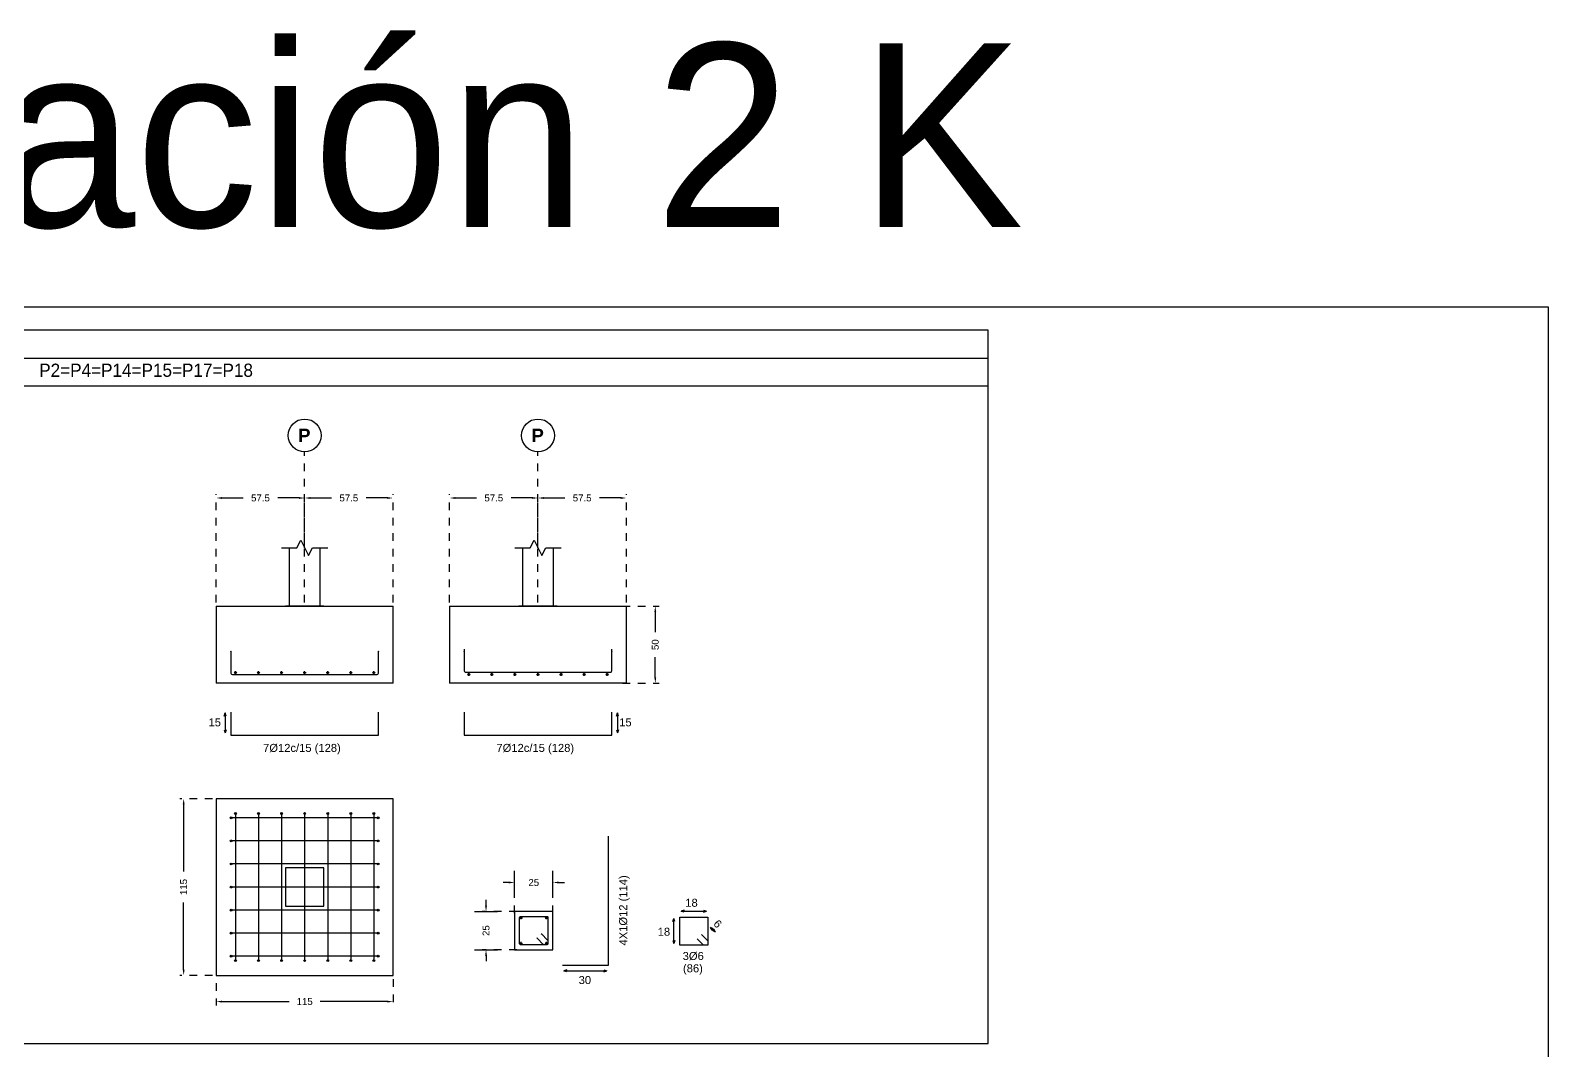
# Model space of a CAD drawing. Extents: x 2455 to 9764, y -806 to 181.
# Drawn here: x 4724.18 to 4743.94, y -397.41 to -384.13 of the extents above; entities that cross this region are included whole.
import ezdxf
from ezdxf.enums import TextEntityAlignment as Align

# ---------------------------------------------------------------- set-up
doc = ezdxf.new("R2010")
doc.units = 0
doc.header["$LTSCALE"] = 0.2
doc.header["$MEASUREMENT"] = 0
doc.linetypes.add('CYPE_PUNTO', pattern=[0.075, 0, -0.075])
doc.linetypes.add('PUNTOS2', pattern=[0.125, 0, -0.125])
for name, color, linetype in [('01_borde', 4, 'CONTINUOUS'), ('01_cajetín', 7, 'CONTINUOUS'), ('01_cotas', 4, 'CONTINUOUS'), ('01_MONO inst', 254, 'CONTINUOUS'), ('01_texto cartela', 4, 'CONTINUOUS'), ('CIM_COTAS', 2, 'CONTINUOUS'), ('CIM_DIB_ARMADOS', 4, 'CONTINUOUS'), ('CIM_GEOMETRIA', 2, 'CONTINUOUS'), ('CYPECABECERA', 2, 'CONTINUOUS'), ('WL', 7, 'CONTINUOUS')]:
    doc.layers.add(name, color=color, linetype=linetype)
doc.layers.add('01_cartela', color=6, linetype='CONTINUOUS', plot=False)
doc.styles.add('Century Gothic_6', font='', dxfattribs={"height": 11})
doc.styles.add('Estilo1', font='swissel.ttf')
doc.styles.add('NIEVES2', font='sanss___.ttf')
doc.styles.add('NIEVES3', font='swisseb.ttf')
doc.styles.add('ROMANS', font='romans')
doc.styles.get('Century Gothic_6').set_extended_font_data('Century Gothic')
doc.dimstyles.new('DECIMAL-50', dxfattribs={"dimtxt": 0.08, "dimasz": 0.15, "dimexe": 0.05, "dimexo": 0.05, "dimgap": 0.09, "dimtad": 0, "dimzin": 0, "dimdsep": 46, "dimtxsty": 'ROMANS', "dimblk": 'DOTSMALL', "dimcen": 0.09, "dimclrt": 7, "dimadec": 0, "dimazin": 0, "dimtfac": 1.38, "dimtix": 1, "dimtofl": 0, "dimtmove": 2, "dimatfit": 3, "dimldrblk": 'OBLIQUE', "dimfxl": 1, "dimtolj": 1, "dimtzin": 0, "dimarcsym": 0})

# ---------------------------------------------------------------- blocks, each defined once
blk = doc.blocks.new('*D366')
at = {"layer": '01_cotas', "color": 0, "linetype": 'PUNTOS2', "lineweight": -2, "transparency": 16777216}
for p, q in [((4726.549, -394.13), (4726.124, -394.13)), ((4726.549, -396.43), (4726.124, -396.43))]:
    blk.add_line(p, q, dxfattribs=at)
at = {"layer": '01_cotas', "color": 0, "lineweight": -2, "transparency": 16777216}
for p, q in [((4726.174, -394.205), (4726.174, -395.079)), ((4726.174, -396.355), (4726.174, -395.482))]:
    blk.add_line(p, q, dxfattribs=at)
at = {"layer": '01_cotas', "color": 0, "transparency": 16777216}
for points in [[(4726.162, -394.205), (4726.187, -394.205), (4726.174, -394.13)], [(4726.162, -396.355), (4726.187, -396.355), (4726.174, -396.43)]]:
    blk.add_solid(points, dxfattribs=at)
at = {"layer": '01_cotas', "color": 5, "transparency": 16777216, "insert": (4726.174, -395.28), "char_height": 0.09, "attachment_point": 5, "rotation": 90, "style": 'Estilo1'}
blk.add_mtext('\\A1;115', dxfattribs=at)
blk = doc.blocks.new('*D367')
at = {"layer": '01_cotas', "color": 0, "linetype": 'PUNTOS2', "lineweight": -2, "transparency": 16777216}
for p, q in [((4726.599, -396.53), (4726.599, -396.821)), ((4728.899, -396.48), (4728.899, -396.821))]:
    blk.add_line(p, q, dxfattribs=at)
at = {"layer": '01_cotas', "color": 0, "lineweight": -2, "transparency": 16777216}
for p, q in [((4726.674, -396.771), (4727.548, -396.771)), ((4728.824, -396.771), (4727.951, -396.771))]:
    blk.add_line(p, q, dxfattribs=at)
at = {"layer": '01_cotas', "color": 0, "transparency": 16777216}
for points in [[(4726.674, -396.759), (4726.674, -396.784), (4726.599, -396.771)], [(4728.824, -396.759), (4728.824, -396.784), (4728.899, -396.771)]]:
    blk.add_solid(points, dxfattribs=at)
at = {"layer": '01_cotas', "color": 5, "transparency": 16777216, "insert": (4727.749, -396.771), "char_height": 0.09, "width": 0.00915, "attachment_point": 5, "style": 'Estilo1'}
blk.add_mtext('\\A1;115', dxfattribs=at)
blk = doc.blocks.new('*D368')
at = {"layer": '01_cotas', "color": 0, "linetype": 'PUNTOS2', "lineweight": -2, "transparency": 16777216}
for p, q in [((4730.481, -395.621), (4730.481, -395.171)), ((4730.981, -395.621), (4730.981, -395.171))]:
    blk.add_line(p, q, dxfattribs=at)
at = {"layer": '01_cotas', "color": 0, "lineweight": -2, "transparency": 16777216}
for p, q in [((4730.406, -395.221), (4730.331, -395.221)), ((4731.056, -395.221), (4731.131, -395.221))]:
    blk.add_line(p, q, dxfattribs=at)
at = {"layer": '01_cotas', "color": 0, "transparency": 16777216}
for points in [[(4730.406, -395.208), (4730.406, -395.233), (4730.481, -395.221)], [(4731.056, -395.208), (4731.056, -395.233), (4730.981, -395.221)]]:
    blk.add_solid(points, dxfattribs=at)
at = {"layer": '01_cotas', "color": 5, "transparency": 16777216, "insert": (4730.731, -395.221), "char_height": 0.09, "attachment_point": 5, "style": 'Estilo1'}
blk.add_mtext('\\A1;25', dxfattribs=at)
blk = doc.blocks.new('*D369')
at = {"layer": '01_cotas', "color": 0, "linetype": 'PUNTOS2', "lineweight": -2, "transparency": 16777216}
for p, q in [((4730.51, -395.597), (4730.06, -395.597)), ((4730.51, -396.097), (4730.06, -396.097))]:
    blk.add_line(p, q, dxfattribs=at)
at = {"layer": '01_cotas', "color": 0, "lineweight": -2, "transparency": 16777216}
for p, q in [((4730.11, -395.522), (4730.11, -395.447)), ((4730.11, -396.172), (4730.11, -396.247))]:
    blk.add_line(p, q, dxfattribs=at)
at = {"layer": '01_cotas', "color": 0, "transparency": 16777216}
for points in [[(4730.097, -395.522), (4730.122, -395.522), (4730.11, -395.597)], [(4730.097, -396.172), (4730.122, -396.172), (4730.11, -396.097)]]:
    blk.add_solid(points, dxfattribs=at)
at = {"layer": '01_cotas', "color": 5, "transparency": 16777216, "insert": (4730.11, -395.847), "char_height": 0.09, "attachment_point": 5, "rotation": 90, "style": 'Estilo1'}
blk.add_mtext('\\A1;25', dxfattribs=at)
blk = doc.blocks.new('*D370')
at = {"layer": '01_cotas', "color": 0, "linetype": 'PUNTOS2', "lineweight": -2, "transparency": 16777216}
for p, q in [((4731.886, -391.625), (4732.363, -391.625)), ((4731.886, -392.625), (4732.363, -392.625))]:
    blk.add_line(p, q, dxfattribs=at)
at = {"layer": '01_cotas', "color": 0, "lineweight": -2, "transparency": 16777216}
for p, q in [((4732.313, -391.7), (4732.313, -391.96)), ((4732.313, -392.55), (4732.313, -392.289))]:
    blk.add_line(p, q, dxfattribs=at)
at = {"layer": '01_cotas', "color": 0, "transparency": 16777216}
for points in [[(4732.3, -391.7), (4732.325, -391.7), (4732.313, -391.625)], [(4732.3, -392.55), (4732.325, -392.55), (4732.313, -392.625)]]:
    blk.add_solid(points, dxfattribs=at)
at = {"layer": '01_cotas', "color": 5, "transparency": 16777216, "insert": (4732.313, -392.125), "char_height": 0.09, "attachment_point": 5, "rotation": 90, "style": 'Estilo1'}
blk.add_mtext('\\A1;50', dxfattribs=at)
blk = doc.blocks.new('*D371')
at = {"layer": '01_cotas', "color": 0, "linetype": 'PUNTOS2', "lineweight": -2, "transparency": 16777216}
for p, q in [((4726.599, -391.575), (4726.599, -390.165)), ((4727.749, -391.575), (4727.749, -390.165))]:
    blk.add_line(p, q, dxfattribs=at)
at = {"layer": '01_cotas', "color": 0, "lineweight": -2, "transparency": 16777216}
for p, q in [((4726.674, -390.215), (4726.949, -390.215)), ((4727.674, -390.215), (4727.399, -390.215))]:
    blk.add_line(p, q, dxfattribs=at)
at = {"layer": '01_cotas', "color": 0, "transparency": 16777216}
for points in [[(4726.674, -390.203), (4726.674, -390.228), (4726.599, -390.215)], [(4727.674, -390.203), (4727.674, -390.228), (4727.749, -390.215)]]:
    blk.add_solid(points, dxfattribs=at)
at = {"layer": '01_cotas', "color": 5, "transparency": 16777216, "insert": (4727.174, -390.215), "char_height": 0.09, "attachment_point": 5, "style": 'Estilo1'}
blk.add_mtext('\\A1;57.5', dxfattribs=at)
blk = doc.blocks.new('*D372')
at = {"layer": '01_cotas', "color": 0, "linetype": 'PUNTOS2', "lineweight": -2, "transparency": 16777216}
for p, q in [((4727.749, -391.575), (4727.749, -390.165)), ((4728.899, -391.575), (4728.899, -390.165))]:
    blk.add_line(p, q, dxfattribs=at)
at = {"layer": '01_cotas', "color": 0, "lineweight": -2, "transparency": 16777216}
for p, q in [((4727.824, -390.215), (4728.099, -390.215)), ((4728.824, -390.215), (4728.549, -390.215))]:
    blk.add_line(p, q, dxfattribs=at)
at = {"layer": '01_cotas', "color": 0, "transparency": 16777216}
for points in [[(4727.824, -390.203), (4727.824, -390.228), (4727.749, -390.215)], [(4728.824, -390.203), (4728.824, -390.228), (4728.899, -390.215)]]:
    blk.add_solid(points, dxfattribs=at)
at = {"layer": '01_cotas', "color": 5, "transparency": 16777216, "insert": (4728.324, -390.215), "char_height": 0.09, "attachment_point": 5, "style": 'Estilo1'}
blk.add_mtext('\\A1;57.5', dxfattribs=at)
blk = doc.blocks.new('*D373')
at = {"layer": '01_cotas', "color": 0, "linetype": 'PUNTOS2', "lineweight": -2, "transparency": 16777216}
for p, q in [((4729.636, -391.575), (4729.636, -390.165)), ((4730.786, -391.575), (4730.786, -390.165))]:
    blk.add_line(p, q, dxfattribs=at)
at = {"layer": '01_cotas', "color": 0, "lineweight": -2, "transparency": 16777216}
for p, q in [((4729.711, -390.215), (4729.986, -390.215)), ((4730.711, -390.215), (4730.436, -390.215))]:
    blk.add_line(p, q, dxfattribs=at)
at = {"layer": '01_cotas', "color": 0, "transparency": 16777216}
for points in [[(4729.711, -390.203), (4729.711, -390.228), (4729.636, -390.215)], [(4730.711, -390.203), (4730.711, -390.228), (4730.786, -390.215)]]:
    blk.add_solid(points, dxfattribs=at)
at = {"layer": '01_cotas', "color": 5, "transparency": 16777216, "insert": (4730.211, -390.215), "char_height": 0.09, "attachment_point": 5, "style": 'Estilo1'}
blk.add_mtext('\\A1;57.5', dxfattribs=at)
blk = doc.blocks.new('*D374')
at = {"layer": '01_cotas', "color": 0, "linetype": 'PUNTOS2', "lineweight": -2, "transparency": 16777216}
for p, q in [((4730.786, -391.575), (4730.786, -390.165)), ((4731.936, -391.575), (4731.936, -390.165))]:
    blk.add_line(p, q, dxfattribs=at)
at = {"layer": '01_cotas', "color": 0, "lineweight": -2, "transparency": 16777216}
for p, q in [((4730.861, -390.215), (4731.136, -390.215)), ((4731.861, -390.215), (4731.586, -390.215))]:
    blk.add_line(p, q, dxfattribs=at)
at = {"layer": '01_cotas', "color": 0, "transparency": 16777216}
for points in [[(4730.861, -390.203), (4730.861, -390.228), (4730.786, -390.215)], [(4731.861, -390.203), (4731.861, -390.228), (4731.936, -390.215)]]:
    blk.add_solid(points, dxfattribs=at)
at = {"layer": '01_cotas', "color": 5, "transparency": 16777216, "insert": (4731.361, -390.215), "char_height": 0.09, "attachment_point": 5, "style": 'Estilo1'}
blk.add_mtext('\\A1;57.5', dxfattribs=at)

msp = doc.modelspace()

# ---------------------------------------------------------------- hatches: boundary and pattern name
at = {"layer": 'CIM_DIB_ARMADOS'}
h = msp.add_hatch(color=256, dxfattribs=at)
edge = h.paths.add_edge_path()
edge.add_arc((4726.79, -392.213), 0.0016, 0, 360)
h = msp.add_hatch(color=256, dxfattribs=at)
edge = h.paths.add_edge_path()
edge.add_arc((4728.709, -392.213), 0.0016, 0, 360)
h = msp.add_hatch(color=256, dxfattribs=at)
edge = h.paths.add_edge_path()
edge.add_arc((4729.827, -392.213), 0.0016, 0, 360)
h = msp.add_hatch(color=256, dxfattribs=at)
edge = h.paths.add_edge_path()
edge.add_arc((4731.746, -392.213), 0.0016, 0, 360)
h = msp.add_hatch(color=256, dxfattribs=at)
edge = h.paths.add_edge_path()
edge.add_arc((4726.791, -394.38), 0.0016, 0, 360)
h = msp.add_hatch(color=256, dxfattribs=at)
edge = h.paths.add_edge_path()
edge.add_arc((4726.849, -394.322), 0.0016, 0, 360)
h = msp.add_hatch(color=256, dxfattribs=at)
edge = h.paths.add_edge_path()
edge.add_arc((4727.149, -394.322), 0.0016, 0, 360)
h = msp.add_hatch(color=256, dxfattribs=at)
edge = h.paths.add_edge_path()
edge.add_arc((4727.449, -394.322), 0.0016, 0, 360)
h = msp.add_hatch(color=256, dxfattribs=at)
edge = h.paths.add_edge_path()
edge.add_arc((4727.749, -394.322), 0.0016, 0, 360)
h = msp.add_hatch(color=256, dxfattribs=at)
edge = h.paths.add_edge_path()
edge.add_arc((4728.049, -394.322), 0.0016, 0, 360)
h = msp.add_hatch(color=256, dxfattribs=at)
edge = h.paths.add_edge_path()
edge.add_arc((4728.349, -394.322), 0.0016, 0, 360)
h = msp.add_hatch(color=256, dxfattribs=at)
edge = h.paths.add_edge_path()
edge.add_arc((4728.649, -394.322), 0.0016, 0, 360)
h = msp.add_hatch(color=256, dxfattribs=at)
edge = h.paths.add_edge_path()
edge.add_arc((4728.707, -394.38), 0.0016, 0, 360)
h = msp.add_hatch(color=256, dxfattribs=at)
edge = h.paths.add_edge_path()
edge.add_arc((4726.791, -394.68), 0.0016, 0, 360)
h = msp.add_hatch(color=256, dxfattribs=at)
edge = h.paths.add_edge_path()
edge.add_arc((4728.707, -394.68), 0.0016, 0, 360)
h = msp.add_hatch(color=256, dxfattribs=at)
edge = h.paths.add_edge_path()
edge.add_arc((4726.791, -394.98), 0.0016, 0, 360)
h = msp.add_hatch(color=256, dxfattribs=at)
edge = h.paths.add_edge_path()
edge.add_arc((4728.707, -394.98), 0.0016, 0, 360)
h = msp.add_hatch(color=256, dxfattribs=at)
edge = h.paths.add_edge_path()
edge.add_arc((4726.791, -395.28), 0.0016, 0, 360)
h = msp.add_hatch(color=256, dxfattribs=at)
edge = h.paths.add_edge_path()
edge.add_arc((4728.707, -395.28), 0.0016, 0, 360)
h = msp.add_hatch(color=256, dxfattribs=at)
edge = h.paths.add_edge_path()
edge.add_arc((4726.791, -395.58), 0.0016, 0, 360)
h = msp.add_hatch(color=256, dxfattribs=at)
edge = h.paths.add_edge_path()
edge.add_arc((4728.707, -395.58), 0.0016, 0, 360)
h = msp.add_hatch(color=256, dxfattribs=at)
edge = h.paths.add_edge_path()
edge.add_arc((4726.791, -395.88), 0.0016, 0, 360)
h = msp.add_hatch(color=256, dxfattribs=at)
edge = h.paths.add_edge_path()
edge.add_arc((4728.707, -395.88), 0.0016, 0, 360)
h = msp.add_hatch(color=256, dxfattribs=at)
edge = h.paths.add_edge_path()
edge.add_arc((4730.774, -395.946), 0.0016, 0, 360)
h = msp.add_hatch(color=256, dxfattribs=at)
edge = h.paths.add_edge_path()
edge.add_arc((4730.83, -395.89), 0.0016, 0, 360)
h = msp.add_hatch(color=256, dxfattribs=at)
edge = h.paths.add_edge_path()
edge.add_arc((4726.791, -396.18), 0.0016, 0, 360)
h = msp.add_hatch(color=256, dxfattribs=at)
edge = h.paths.add_edge_path()
edge.add_arc((4728.707, -396.18), 0.0016, 0, 360)
h = msp.add_hatch(color=256, dxfattribs=at)
edge = h.paths.add_edge_path()
edge.add_arc((4726.849, -396.238), 0.0016, 0, 360)
h = msp.add_hatch(color=256, dxfattribs=at)
edge = h.paths.add_edge_path()
edge.add_arc((4727.149, -396.238), 0.0016, 0, 360)
h = msp.add_hatch(color=256, dxfattribs=at)
edge = h.paths.add_edge_path()
edge.add_arc((4727.449, -396.238), 0.0016, 0, 360)
h = msp.add_hatch(color=256, dxfattribs=at)
edge = h.paths.add_edge_path()
edge.add_arc((4727.749, -396.238), 0.0016, 0, 360)
h = msp.add_hatch(color=256, dxfattribs=at)
edge = h.paths.add_edge_path()
edge.add_arc((4728.049, -396.238), 0.0016, 0, 360)
h = msp.add_hatch(color=256, dxfattribs=at)
edge = h.paths.add_edge_path()
edge.add_arc((4728.349, -396.238), 0.0016, 0, 360)
h = msp.add_hatch(color=256, dxfattribs=at)
edge = h.paths.add_edge_path()
edge.add_arc((4728.649, -396.238), 0.0016, 0, 360)

# ---------------------------------------------------------------- linework, layer by layer
at = {"layer": '01_cartela', "color": 3}
msp.add_lwpolyline([(4713.302, -387.729), (4713.302, -409.264), (4743.94, -409.264), (4743.94, -387.729)], close=True, dxfattribs=at)
at = {"layer": '01_cotas', "color": 4}
for p, q in [((4730.481, -395.371), (4730.481, -395.071)), ((4729.96, -396.097), (4730.26, -396.097))]:
    msp.add_line(p, q, dxfattribs=at)
at = {"layer": '01_cotas'}
for p, q in [((4730.981, -395.371), (4730.981, -395.071)), ((4729.96, -395.597), (4730.26, -395.597))]:
    msp.add_line(p, q, dxfattribs=at)
at = {"layer": '01_MONO inst', "color": 5}
for p, q in [((4713.602, -388.393), (4736.645, -388.393)), ((4713.602, -388.757), (4736.645, -388.757))]:
    msp.add_line(p, q, dxfattribs=at)
at = {"layer": 'CIM_COTAS', "linetype": 'CYPE_PUNTO'}
for p, q in [((4727.749, -390.866), (4727.749, -389.615)), ((4730.786, -390.866), (4730.786, -389.615))]:
    msp.add_line(p, q, dxfattribs=at)
at = {"layer": 'CIM_COTAS'}
for p, q in [((4726.702, -393.054), (4726.715, -393.014)), ((4726.727, -393.054), (4726.715, -393.014)), ((4726.715, -393.014), (4726.715, -393.274)), ((4731.808, -393.054), (4731.821, -393.014)), ((4731.833, -393.054), (4731.821, -393.014)), ((4731.821, -393.014), (4731.821, -393.274)), ((4726.702, -393.234), (4726.715, -393.274)), ((4726.727, -393.234), (4726.715, -393.274)), ((4731.808, -393.234), (4731.821, -393.274)), ((4731.833, -393.234), (4731.821, -393.274)), ((4732.69, -395.582), (4732.65, -395.595)), ((4732.69, -395.607), (4732.65, -395.595)), ((4732.65, -395.595), (4732.978, -395.595)), ((4732.938, -395.582), (4732.978, -395.595)), ((4732.938, -395.607), (4732.978, -395.595)), ((4732.542, -395.73), (4732.555, -395.69)), ((4732.567, -395.73), (4732.555, -395.69)), ((4732.555, -396.017), (4732.555, -395.69)), ((4733.053, -395.842), (4733.033, -395.805)), ((4733.071, -395.824), (4733.033, -395.805)), ((4733.033, -395.805), (4733.09, -395.861)), ((4732.542, -395.977), (4732.555, -396.017)), ((4732.567, -395.977), (4732.555, -396.017)), ((4733.053, -395.842), (4733.09, -395.861)), ((4733.07, -395.824), (4733.09, -395.861)), ((4731.163, -396.359), (4731.123, -396.372)), ((4731.163, -396.384), (4731.123, -396.372)), ((4731.123, -396.372), (4731.683, -396.372)), ((4731.643, -396.359), (4731.683, -396.372)), ((4731.643, -396.384), (4731.683, -396.372))]:
    msp.add_line(p, q, dxfattribs=at)
at = {"layer": 'CIM_DIB_ARMADOS'}
for p, q in [((4726.867, -392.489), (4726.831, -392.489)), ((4726.849, -392.507), (4726.849, -392.471)), ((4727.131, -392.489), (4727.167, -392.489)), ((4727.149, -392.507), (4727.149, -392.471)), ((4727.431, -392.489), (4727.467, -392.489)), ((4727.449, -392.507), (4727.449, -392.471)), ((4727.731, -392.489), (4727.767, -392.489)), ((4727.749, -392.507), (4727.749, -392.471)), ((4728.031, -392.489), (4728.067, -392.489)), ((4728.049, -392.507), (4728.049, -392.471)), ((4728.331, -392.489), (4728.367, -392.489)), ((4728.349, -392.507), (4728.349, -392.471)), ((4728.631, -392.489), (4728.667, -392.489)), ((4728.649, -392.507), (4728.649, -392.471)), ((4729.904, -392.513), (4729.868, -392.513)), ((4729.886, -392.531), (4729.886, -392.495)), ((4730.168, -392.513), (4730.204, -392.513)), ((4730.186, -392.531), (4730.186, -392.495)), ((4730.468, -392.513), (4730.504, -392.513)), ((4730.486, -392.531), (4730.486, -392.495)), ((4730.768, -392.513), (4730.804, -392.513)), ((4730.786, -392.531), (4730.786, -392.495)), ((4731.068, -392.513), (4731.104, -392.513)), ((4731.086, -392.531), (4731.086, -392.495)), ((4731.368, -392.513), (4731.404, -392.513)), ((4731.386, -392.531), (4731.386, -392.495)), ((4731.668, -392.513), (4731.704, -392.513)), ((4731.686, -392.531), (4731.686, -392.495)), ((4728.709, -394.38), (4726.79, -394.38)), ((4726.849, -394.321), (4726.849, -396.24)), ((4727.149, -394.321), (4727.149, -396.24)), ((4727.449, -394.321), (4727.449, -396.24)), ((4727.749, -394.321), (4727.749, -396.24)), ((4728.049, -394.321), (4728.049, -396.24)), ((4728.349, -394.321), (4728.349, -396.24)), ((4728.649, -394.321), (4728.649, -396.24)), ((4728.709, -394.68), (4726.79, -394.68)), ((4728.709, -394.98), (4726.79, -394.98)), ((4728.709, -395.28), (4726.79, -395.28)), ((4728.709, -395.58), (4726.79, -395.58)), ((4730.547, -395.681), (4730.583, -395.681)), ((4730.547, -395.681), (4730.583, -395.681)), ((4730.565, -395.699), (4730.565, -395.663)), ((4730.565, -395.699), (4730.565, -395.663)), ((4730.879, -395.681), (4730.915, -395.681)), ((4730.879, -395.681), (4730.915, -395.681)), ((4730.897, -395.699), (4730.897, -395.663)), ((4730.897, -395.699), (4730.897, -395.663)), ((4728.709, -395.88), (4726.79, -395.88)), ((4730.565, -396.031), (4730.565, -395.995)), ((4730.565, -396.031), (4730.565, -395.995)), ((4730.897, -396.031), (4730.897, -395.995)), ((4730.897, -396.031), (4730.897, -395.995)), ((4728.709, -396.18), (4726.79, -396.18)), ((4730.547, -396.013), (4730.583, -396.013)), ((4730.547, -396.013), (4730.583, -396.013)), ((4730.879, -396.013), (4730.915, -396.013)), ((4730.879, -396.013), (4730.915, -396.013))]:
    msp.add_line(p, q, dxfattribs=at)
for points in [[(4726.79, -392.213), (4726.79, -392.495), (4726.792, -392.504), (4726.799, -392.51), (4726.808, -392.513), (4728.691, -392.513), (4728.7, -392.51), (4728.707, -392.504), (4728.709, -392.495), (4728.709, -392.213)], [(4729.827, -392.183), (4729.827, -392.465), (4729.829, -392.474), (4729.836, -392.481), (4729.845, -392.483), (4731.728, -392.483), (4731.737, -392.481), (4731.744, -392.474), (4731.746, -392.465), (4731.746, -392.183)], [(4726.79, -393.003), (4726.79, -393.303), (4728.709, -393.303), (4728.709, -393.003)], [(4729.827, -393.003), (4729.827, -393.303), (4731.746, -393.303), (4731.746, -393.003)], [(4731.103, -396.297), (4731.703, -396.297), (4731.703, -394.617)], [(4730.83, -395.89), (4730.911, -395.971), (4730.914, -395.975), (4730.915, -395.98), (4730.915, -396.019), (4730.913, -396.025), (4730.909, -396.029), (4730.903, -396.031), (4730.559, -396.031), (4730.553, -396.029), (4730.549, -396.025), (4730.547, -396.019), (4730.547, -395.675), (4730.549, -395.669), (4730.553, -395.664), (4730.559, -395.663), (4730.903, -395.663), (4730.909, -395.664), (4730.913, -395.669), (4730.915, -395.675), (4730.915, -396.019), (4730.913, -396.025), (4730.909, -396.029), (4730.903, -396.031), (4730.864, -396.031), (4730.859, -396.03), (4730.855, -396.027), (4730.774, -395.946)], [(4732.913, -395.897), (4732.998, -395.982), (4732.998, -396.038), (4732.63, -396.038), (4732.63, -395.67), (4732.998, -395.67), (4732.998, -396.038), (4732.942, -396.038), (4732.857, -395.953)]]:
    msp.add_lwpolyline(points, dxfattribs=at)
for centre, radius in [((4726.79, -392.213), 0.0016), ((4728.709, -392.213), 0.0016), ((4729.827, -392.213), 0.0016), ((4731.746, -392.213), 0.0016), ((4726.849, -392.489), 0.012), ((4727.149, -392.489), 0.012), ((4727.449, -392.489), 0.012), ((4727.749, -392.489), 0.012), ((4728.049, -392.489), 0.012), ((4728.349, -392.489), 0.012), ((4728.649, -392.489), 0.012), ((4729.886, -392.513), 0.012), ((4730.186, -392.513), 0.012), ((4730.486, -392.513), 0.012), ((4730.786, -392.513), 0.012), ((4731.086, -392.513), 0.012), ((4731.386, -392.513), 0.012), ((4731.686, -392.513), 0.012), ((4726.791, -394.38), 0.012), ((4726.791, -394.38), 0.0016), ((4726.849, -394.322), 0.012), ((4726.849, -394.322), 0.0016), ((4727.149, -394.322), 0.012), ((4727.149, -394.322), 0.0016), ((4727.449, -394.322), 0.012), ((4727.449, -394.322), 0.0016), ((4727.749, -394.322), 0.012), ((4727.749, -394.322), 0.0016), ((4728.049, -394.322), 0.012), ((4728.049, -394.322), 0.0016), ((4728.349, -394.322), 0.012), ((4728.349, -394.322), 0.0016), ((4728.649, -394.322), 0.012), ((4728.649, -394.322), 0.0016), ((4728.707, -394.38), 0.012), ((4728.707, -394.38), 0.0016), ((4726.791, -394.68), 0.012), ((4726.791, -394.68), 0.0016), ((4728.707, -394.68), 0.012), ((4728.707, -394.68), 0.0016), ((4726.791, -394.98), 0.012), ((4726.791, -394.98), 0.0016), ((4728.707, -394.98), 0.012), ((4728.707, -394.98), 0.0016), ((4726.791, -395.28), 0.012), ((4726.791, -395.28), 0.0016), ((4728.707, -395.28), 0.012), ((4728.707, -395.28), 0.0016), ((4726.791, -395.58), 0.012), ((4726.791, -395.58), 0.0016), ((4728.707, -395.58), 0.012), ((4728.707, -395.58), 0.0016), ((4730.565, -395.681), 0.012), ((4730.565, -395.681), 0.012), ((4730.897, -395.681), 0.012), ((4730.897, -395.681), 0.012), ((4726.791, -395.88), 0.012), ((4726.791, -395.88), 0.0016), ((4728.707, -395.88), 0.012), ((4728.707, -395.88), 0.0016), ((4730.565, -396.013), 0.012), ((4730.565, -396.013), 0.012), ((4730.774, -395.946), 0.0016), ((4730.83, -395.89), 0.0016), ((4730.897, -396.013), 0.012), ((4730.897, -396.013), 0.012), ((4726.791, -396.18), 0.012), ((4726.791, -396.18), 0.0016), ((4728.707, -396.18), 0.012), ((4728.707, -396.18), 0.0016), ((4726.849, -396.238), 0.012), ((4726.849, -396.238), 0.0016), ((4727.149, -396.238), 0.012), ((4727.149, -396.238), 0.0016), ((4727.449, -396.238), 0.012), ((4727.449, -396.238), 0.0016), ((4727.749, -396.238), 0.012), ((4727.749, -396.238), 0.0016), ((4728.049, -396.238), 0.012), ((4728.049, -396.238), 0.0016), ((4728.349, -396.238), 0.012), ((4728.349, -396.238), 0.0016), ((4728.649, -396.238), 0.012), ((4728.649, -396.238), 0.0016)]:
    msp.add_circle(centre, radius, dxfattribs=at)
at = {"layer": 'CIM_GEOMETRIA'}
for p, q in [((4727.549, -390.866), (4727.549, -391.625)), ((4727.949, -391.625), (4727.949, -390.866)), ((4730.586, -390.866), (4730.586, -391.625)), ((4730.986, -391.625), (4730.986, -390.866)), ((4726.599, -391.625), (4728.899, -391.625)), ((4726.599, -391.625), (4726.599, -392.625)), ((4727.999, -391.625), (4727.499, -391.625)), ((4728.899, -392.625), (4728.899, -391.625)), ((4729.636, -391.625), (4731.936, -391.625)), ((4729.636, -391.625), (4729.636, -392.625)), ((4731.036, -391.625), (4730.536, -391.625)), ((4731.936, -392.625), (4731.936, -391.625)), ((4728.899, -392.625), (4726.599, -392.625)), ((4731.936, -392.625), (4729.636, -392.625))]:
    msp.add_line(p, q, dxfattribs=at)
for points in [[(4727.449, -390.866), (4727.649, -390.866), (4727.699, -390.766), (4727.799, -390.966), (4727.849, -390.866), (4728.049, -390.866)], [(4730.486, -390.866), (4730.686, -390.866), (4730.736, -390.766), (4730.836, -390.966), (4730.886, -390.866), (4731.086, -390.866)]]:
    msp.add_lwpolyline(points, dxfattribs=at)
for points in [[(4726.599, -396.43), (4728.899, -396.43), (4728.899, -394.13), (4726.599, -394.13)], [(4727.499, -395.53), (4727.999, -395.53), (4727.999, -395.03), (4727.499, -395.03), (4727.499, -395.53)], [(4730.481, -396.097), (4730.981, -396.097), (4730.981, -395.597), (4730.481, -395.597), (4730.481, -396.097)]]:
    msp.add_lwpolyline(points, close=True, dxfattribs=at)
at = {"layer": 'CYPECABECERA', "color": 7, "linetype": 'Continuous'}
for p, q in [((4736.645, -388.029), (4713.602, -388.029)), ((4736.645, -397.315), (4736.645, -388.029))]:
    msp.add_line(p, q, dxfattribs=at)
msp.add_lwpolyline([(4713.602, -388.029), (4713.602, -397.315), (4736.645, -397.315)], dxfattribs=at)
at = {"layer": 'WL', "color": 5, "linetype": 'Continuous'}
for centre in [(4727.749, -389.401), (4730.786, -389.401)]:
    msp.add_circle(centre, 0.214, dxfattribs=at)

# ---------------------------------------------------------------- texts
at = {"layer": '01_borde', "color": 1, "ltscale": 0.01, "style": 'NIEVES2', "width": 0.926386}
msp.add_text('P2=P4=P14=P15=P17=P18', height=0.17222, dxfattribs=at).set_placement((4724.294, -388.638))
at = {"layer": '01_borde', "color": 1, "ltscale": 0.01, "style": 'NIEVES3'}
for p in [(4727.665, -389.485), (4730.702, -389.485)]:
    msp.add_text('P', height=0.172, dxfattribs=at).set_placement(p)
at = {"layer": '01_cajetín', "color": 5, "style": 'Estilo1'}
for s, height, p in [('15', 0.1042, (4726.498, -393.219)), ('15', 0.1042, (4731.843, -393.219)), ('7%%C12c/15 (128)', 0.10417, (4727.208, -393.552)), ('7%%C12c/15 (128)', 0.10417, (4730.245, -393.552)), ('18', 0.1042, (4732.703, -395.568)), ('18', 0.1042, (4732.344, -395.945)), ('3%%c6', 0.1042, (4732.669, -396.261)), ('(86)', 0.1042, (4732.673, -396.421)), ('30', 0.1042, (4731.315, -396.574))]:
    msp.add_text(s, height=height, dxfattribs=at).set_placement(p, align=Align.BOTTOM_LEFT)
for s, height, rotation, p in [('4X1%%C12 (114)', 0.10417, 90, (4731.978, -396.041)), ('6', 0.104, 315, (4733.038, -395.789))]:
    msp.add_text(s, height=height, rotation=rotation, dxfattribs=at).set_placement(p, align=Align.BOTTOM_LEFT)
at = {"layer": '01_texto cartela', "color": 7, "insert": (4714.339, -384.295), "char_height": 2.39287, "width": 27.31448, "attachment_point": 1, "style": 'Century Gothic_6'}
msp.add_mtext('cimentación 2 K', dxfattribs=at)

# ---------------------------------------------------------------- dimensions: what is measured, and where the dimension line sits
at = {"layer": '01_cotas', "color": 4}
for base, p1, p2, text, picture, middle in [((4727.749, -390.215), (4726.599, -391.625), (4727.749, -391.625), '57.5', '*D371', (4727.174, -390.215)), ((4728.899, -390.215), (4727.749, -391.625), (4728.899, -391.625), '57.5', '*D372', (4728.324, -390.215)), ((4730.786, -390.215), (4729.636, -391.625), (4730.786, -391.625), '57.5', '*D373', (4730.211, -390.215)), ((4731.936, -390.215), (4730.786, -391.625), (4731.936, -391.625), '57.5', '*D374', (4731.361, -390.215)), ((4728.899, -396.771), (4726.599, -396.48), (4728.899, -396.43), '115', '*D367', (4727.749, -396.771))]:
    dim = msp.add_linear_dim(base=base, p1=p1, p2=p2, text=text, dimstyle='DECIMAL-50', override={"dimtxt": 0.09, "dimasz": 0.075, "dimtxsty": 'Estilo1', "dimsah": 1, "dimclrt": 5, "dimfxl": 0.09, "dimarcsym": 2}, dxfattribs=at)
    dim.commit()
    dim.dimension.update_dxf_attribs({"geometry": picture, "text_midpoint": middle})
for base, p1, p2, text, picture, middle in [((4732.313, -392.625), (4731.836, -391.625), (4731.836, -392.625), '50', '*D370', (4732.313, -392.125)), ((4726.174, -396.43), (4726.599, -394.13), (4726.599, -396.43), '115', '*D366', (4726.174, -395.28))]:
    dim = msp.add_linear_dim(base=base, p1=p1, p2=p2, angle=90, text=text, dimstyle='DECIMAL-50', override={"dimtxt": 0.09, "dimasz": 0.075, "dimtxsty": 'Estilo1', "dimsah": 1, "dimclrt": 5, "dimfxl": 0.09, "dimarcsym": 2}, dxfattribs=at)
    dim.commit()
    dim.dimension.update_dxf_attribs({"geometry": picture, "text_midpoint": middle})
for p1, p2, picture, middle in [((4730.481, -395.671), (4730.981, -395.671), '*D368', (4730.731, -395.221)), ((4730.56, -396.097), (4730.56, -395.597), '*D369', (4730.11, -395.847))]:
    dim = msp.add_aligned_dim(p1=p1, p2=p2, distance=0.45, text='25', dimstyle='DECIMAL-50', override={"dimtxt": 0.09, "dimasz": 0.075, "dimtxsty": 'Estilo1', "dimsah": 1, "dimclrt": 5, "dimfxl": 0.09, "dimarcsym": 2}, dxfattribs=at)
    dim.commit()
    dim.dimension.update_dxf_attribs({"geometry": picture, "text_midpoint": middle})

doc.saveas('drawing.dxf')
